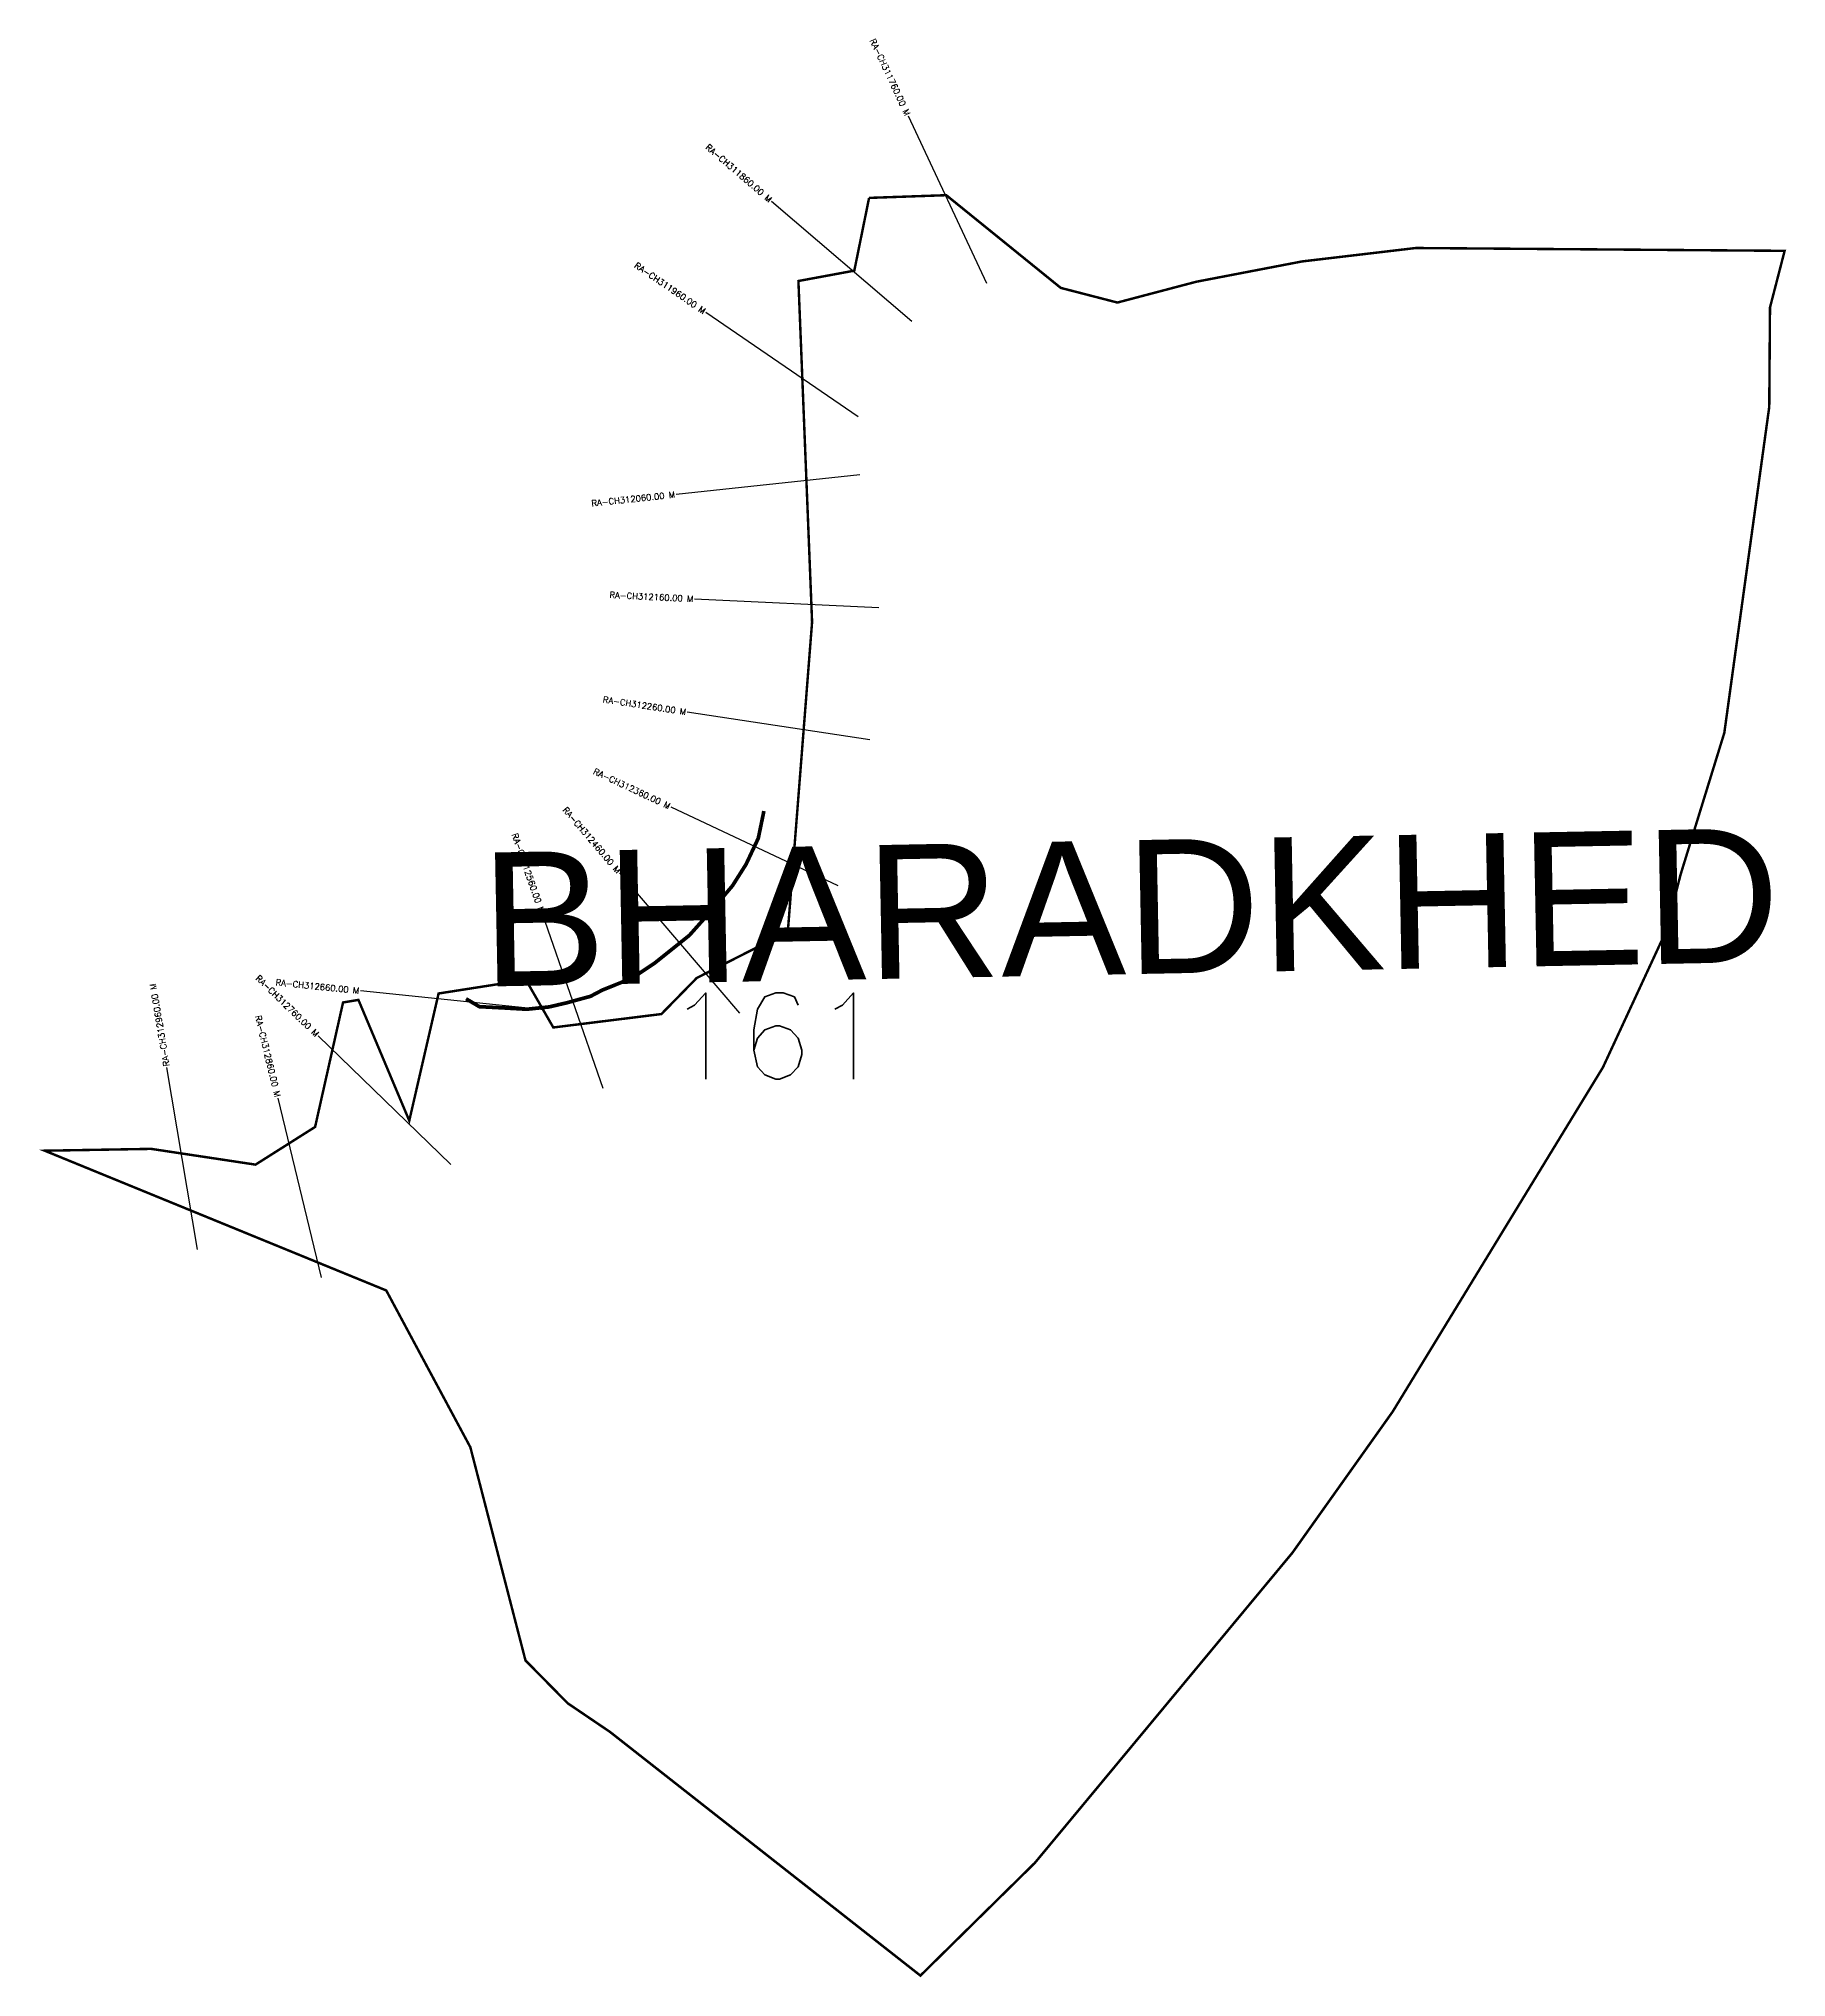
# Model space of a CAD drawing. Header units: metres. Extents: x 285944 to 287363, y 2005638 to 2007213.
import ezdxf
from ezdxf.enums import TextEntityAlignment as Align

# ---------------------------------------------------------------- set-up
doc = ezdxf.new("R2010")
doc.units = ezdxf.units.M
doc.header["$MEASUREMENT"] = 0
for name, color, linetype in [('CS', 134, 'Continuous'), ('CSMark', 6, 'Continuous'), ('NATURALLY PROTECTED', 3, 'Continuous'), ('VILLAGE NAME', 250, 'Continuous')]:
    doc.layers.add(name, color=color, linetype=linetype)
doc.styles.get("Standard").update_dxf_attribs({"font": 'simplex.shx'})

msp = doc.modelspace()

# ---------------------------------------------------------------- linework, layer by layer
at = {"color": 6, "const_width": 2, "flags": 128}
for points in [[(287062.6, 2007042.8), (287362.2, 2007040.5), (287350.3, 2006994.5), (287349.7, 2006913.8), (287313.2, 2006649), (287277.7, 2006534), (287265.9, 2006488), (287214.6, 2006377.3), (287043.9, 2006097.8), (286962.4, 2005983.1), (286753.1, 2005731.1), (286660.2, 2005639.6), (286408.1, 2005837.5), (286373.7, 2005860.8), (286339.4, 2005895.6), (286294.6, 2006068.8), (286226.3, 2006196.1), (285948.9, 2006309.6), (286035.3, 2006311.1), (286120.1, 2006298.3), (286168.5, 2006328.9), (286191.2, 2006430), (286203.7, 2006432.1), (286245, 2006334), (286268.8, 2006437.3), (286339.7, 2006448.4), (286362, 2006409.7), (286449.8, 2006420.6), (286478.5, 2006449.9), (286552.5, 2006487.5), (286572.2, 2006739), (286561.1, 2007016), (286606.5, 2007024.4), (286618.5, 2007083.5)], [(286618.5, 2007083.5), (286681.2, 2007085.7), (286774.2, 2007010.4), (286820.2, 2006998.5), (286884.3, 2007015.4), (286970.3, 2007031.9), (287062.6, 2007042.8)]]:
    msp.add_lwpolyline(points, dxfattribs=at)
at = {"layer": 'CS'}
for p, q in [((286714.1, 2007014), (286650.5, 2007149.8)), ((286653.3, 2006983.2), (286539.3, 2007080.7)), ((286609.6, 2006905.8), (286485.8, 2006990.5)), ((286611, 2006858.7), (286461.8, 2006842.7)), ((286626.5, 2006750.5), (286476.7, 2006757.7)), ((286619.1, 2006643.4), (286470.7, 2006665.8)), ((286593.3, 2006524.8), (286457.6, 2006588.7)), ((286513.6, 2006421.3), (286416, 2006535.3)), ((286402.5, 2006360.2), (286353.2, 2006501.9)), ((286354.5, 2006424.1), (286205.3, 2006439.4)), ((286278.8, 2006298.4), (286171.1, 2006402.8)), ((286072.9, 2006229.3), (286048.1, 2006377.3)), ((286173.8, 2006206.5), (286138.5, 2006352.3))]:
    msp.add_line(p, q, dxfattribs=at)
at = {"layer": 'NATURALLY PROTECTED', "const_width": 3, "flags": 128}
msp.add_lwpolyline([(286533, 2006585.5), (286532.6, 2006583.2), (286528.5, 2006563.4), (286518.6, 2006542.3), (286507.6, 2006524.9), (286491.1, 2006505.4), (286472.5, 2006484.5), (286444.5, 2006462.1), (286426.2, 2006449.9), (286401.9, 2006440.1), (286392.2, 2006435), (286383.3, 2006432.6), (286373.2, 2006429.8), (286358.6, 2006426.4), (286340.4, 2006424.5), (286319.4, 2006425.7), (286301.9, 2006426.6), (286291.1, 2006433)], dxfattribs=at)

# ---------------------------------------------------------------- texts
at = {"insert": (286452.8, 2006437.8), "char_height": 70, "attachment_point": 1}
msp.add_mtext_dynamic_manual_height_columns('161', width=95.172, gutter_width=1, heights=[0], dxfattribs=at)
at = {"layer": 'CSMark'}
for s, rotation, p in [('RA-CH311760.00 M', 295.0787, (286650, 2007150.7)), ('RA-CH311860.00 M', 319.442, (286538.6, 2007081.4)), ('RA-CH311960.00 M', 325.6403, (286485, 2006991)), ('RA-CH312060.00 M', 6.1227, (286460.8, 2006842.6)), ('RA-CH312160.00 M', 357.2232, (286475.7, 2006757.8)), ('RA-CH312260.00 M', 351.3997, (286469.8, 2006666)), ('RA-CH312360.00 M', 334.7966, (286456.7, 2006589.1)), ('RA-CH312460.00 M', 310.57, (286415.4, 2006536)), ('RA-CH312560.00 M', 289.1748, (286352.9, 2006502.8)), ('RA-CH312760.00 M', 315.9063, (286170.4, 2006403.5)), ('RA-CH312660.00 M', 354.1639, (286204.3, 2006439.5)), ('RA-CH312860.00 M', 283.6175, (286138.2, 2006353.3))]:
    msp.add_text(s, height=5, rotation=rotation, dxfattribs=at).set_placement(p, align=Align.MIDDLE_RIGHT)
msp.add_text('RA-CH312960.00 M', height=5, rotation=99.5492, dxfattribs=at).set_placement((286047.9, 2006378.2), align=Align.MIDDLE_LEFT)
at = {"layer": 'VILLAGE NAME', "insert": (286302.2, 2006551.6), "char_height": 108.748, "attachment_point": 1, "rotation": 1.1028}
msp.add_mtext_dynamic_manual_height_columns('{\\fArial|b0|i0|c0|p34;BHARADKHED}', width=726.929, gutter_width=543.7, heights=[0], dxfattribs=at)

doc.saveas('drawing.dxf')
